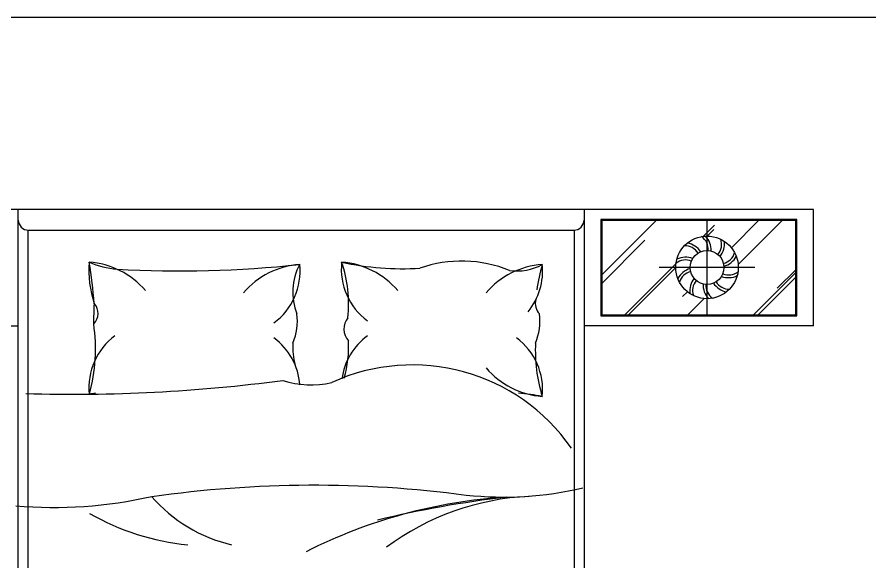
# Model space of a CAD drawing. Header units: inches. Extents: x 7.5 to 50, y 15.4 to 40.2.
# Drawn here: x 9.461 to 12.03, y 22.506 to 24.148 of the extents above; entities that cross this region are included whole.
import ezdxf

# ---------------------------------------------------------------- set-up
doc = ezdxf.new("R2010")
doc.units = ezdxf.units.IN
doc.header["$MEASUREMENT"] = 0
for name, color, linetype in [('02', 2, 'Continuous'), ('1', 1, 'Continuous'), ('4', 4, 'Continuous'), ('8', 8, 'Continuous')]:
    doc.layers.add(name, color=color, linetype=linetype)

msp = doc.modelspace()

# ---------------------------------------------------------------- hatches: boundary and pattern name
at = {"layer": '8'}
h = msp.add_hatch(dxfattribs=at)
h.set_pattern_fill('AR-RROOF', color=256, scale=0.2, angle=45, style=0)
h.set_pattern_definition([(45, (17.1779, 15.44226), (0.1697056, 0.4525483), [3, -0.4, 1, -0.2]), (45, (17.29528, 15.70106), (-0.329512, 0.046669), [0.6, -0.066, 1.2, -0.15]), (45, (17.1284, 15.63318), (0.6406387, 0.8301434), [1.6, -0.28, 0.8, -0.2])])
h.paths.add_polyline_path([(11.2219, 23.5348), (11.5389, 23.5348), (11.5389, 23.4878, 0.414214), (11.4447, 23.3936, 0.414214), (11.5389, 23.2994), (11.5389, 23.2508), (11.2219, 23.2508)])
h.paths.add_polyline_path([(11.5389, 23.5348), (11.8059, 23.5348), (11.8059, 23.2508), (11.5389, 23.2508), (11.5389, 23.2994, 0.414214), (11.6331, 23.3936, 0.414214), (11.5389, 23.4878)])

# ---------------------------------------------------------------- linework, layer by layer
at = {"layer": '02'}
for p, q in [((11.5389, 23.2494), (11.5389, 23.5378)), ((11.6831, 23.3936), (11.3947, 23.3936))]:
    msp.add_line(p, q, dxfattribs=at)
msp.add_lwpolyline([(11.1683, 23.5679), (11.1683, 21.5379), (9.4646, 21.5379), (9.4646, 23.5679)], dxfattribs=at)
for points in [[(11.8089, 23.5378), (11.2189, 23.5378), (11.2189, 23.2478), (11.8089, 23.2478)], [(11.8059, 23.5348), (11.2219, 23.5348), (11.2219, 23.2508), (11.8059, 23.2508)]]:
    msp.add_lwpolyline(points, close=True, dxfattribs=at)
for radius in [0.0942, 0.051]:
    msp.add_circle((11.5389, 23.3936), radius, dxfattribs=at)
for centre, radius, start, end in [((11.4963, 23.4482), 0.0462, 355.462, 55.6998), ((11.4907, 23.4458), 0.0605, 357.5103, 43.83), ((11.5365, 23.4628), 0.0462, 319.462, 19.6998), ((11.4723, 23.4127), 0.0462, 31.462, 91.6998), ((11.4693, 23.4075), 0.0605, 33.5103, 79.83), ((11.5306, 23.4642), 0.0605, 321.5103, 7.83), ((11.5777, 23.451), 0.0462, 283.462, 343.6998), ((11.5737, 23.4556), 0.0605, 285.5103, 331.83), ((9.9855, 23.384), 0.3085, 175.3048, 198.6942), ((8.0627, 23.1479), 1.6364, 4.8098, 9.1892), ((9.661, 23.1649), 0.245, 40.4189, 85.9871), ((9.7909, 23.6816), 0.2948, 247.5179, 264.267), ((9.9493, 26.7634), 3.3803, 266.8134, 276.1602), ((10.3292, 23.1582), 0.245, 94.0129, 139.5811), ((10.1188, 23.3827), 0.1943, 306.5711, 5.89), ((10.4678, 23.319), 0.1767, 151.7736, 201.6983), ((10.6316, 23.3893), 0.1943, 174.11, 233.4289), ((10.4211, 23.1649), 0.245, 40.4189, 85.9871), ((10.62, 24.2459), 0.8561, 257.7438, 273.6284), ((10.081, 23.2849), 0.3783, 353.4947, 19.1867), ((10.8003, 23.0247), 0.3878, 68.2026, 108.9817), ((11.0599, 23.1582), 0.245, 94.0129, 139.5811), ((10.9672, 23.5394), 0.1563, 261.5958, 298.9092), ((10.8494, 23.3827), 0.1943, 320.9404, 5.89), ((11.5387, 23.2567), 0.517, 163.6046, 172.3273), ((11.4738, 23.3699), 0.0462, 67.462, 127.6998), ((11.4744, 23.3639), 0.0605, 69.5103, 115.83), ((11.5042, 23.3316), 0.0605, 105.5103, 151.83), ((11.5002, 23.3361), 0.0462, 103.462, 163.6998), ((11.604, 23.4173), 0.0462, 247.462, 307.6998), ((11.5473, 23.323), 0.0605, 141.5103, 187.83), ((11.5414, 23.3243), 0.0462, 139.462, 199.6998), ((11.6056, 23.3745), 0.0462, 211.462, 271.6998), ((11.6035, 23.4233), 0.0605, 249.5103, 295.83), ((11.5872, 23.3414), 0.0605, 177.5103, 223.83), ((11.5816, 23.339), 0.0462, 175.462, 235.6998), ((11.6086, 23.3797), 0.0605, 213.5103, 259.83), ((9.6603, 23.2552), 0.0446, 314.4736, 42.1713), ((7.3322, 23.3309), 2.3618, 357.3905, 358.8876), ((11.0676, 23.2851), 0.0459, 165.3506, 223.2684), ((10.1369, 23.2316), 0.1681, 337.017, 7.5368), ((10.8676, 23.2316), 0.1681, 337.017, 7.5368), ((9.2017, 23.1483), 0.4956, 344.0243, 8.7071), ((10.5, 23.2084), 0.0547, 142.0833, 220.902), ((9.8714, 23.0319), 0.1943, 126.5711, 185.89), ((10.1188, 23.0252), 0.1943, 4.3181, 53.4289), ((10.6316, 23.0319), 0.1943, 126.5711, 172.3641), ((10.1294, 23.1522), 0.3299, 343.7954, 3.5554), ((10.8494, 23.0252), 0.1943, 354.11, 53.4289), ((10.4744, 23.1507), 0.1834, 175.2233, 196.23), ((11.4769, 23.142), 0.4552, 176.9801, 197.479), ((10.651, 22.5152), 0.5845, 34.8587, 114.5157), ((11.0599, 23.2496), 0.245, 220.4189, 265.9871), ((9.6321, 27.7766), 4.7649, 268.2537, 277.5858), ((10.3462, 23.3123), 0.2725, 251.8082, 283.204), ((9.9415, 21.2446), 1.7868, 97.8585, 98.4763), ((9.661, 23.2563), 0.245, 274.0129, 278.3417), ((10.8021, 21.532), 1.4928, 80.7251, 83.5186), ((10.2089, 22.9988), 0.4523, 220.7333, 256.9672), ((11.034, 21.1502), 1.5548, 93.6786, 116.8708), ((11.3477, 19.2709), 3.4558, 96.8715, 103.4064), ((11.0384, 21.9253), 0.7794, 92.6087, 126.6587), ((10.0453, 23.2899), 0.7351, 240.1408, 264.511)]:
    msp.add_arc(centre, radius, start, end, dxfattribs=at)
at = {"layer": '1'}
for p, q in [((7.8117, 24.1479), (28.1379, 24.1479)), ((11.8596, 23.5678), (8.7696, 23.5678))]:
    msp.add_line(p, q, dxfattribs=at)
at = {"layer": '4'}
for p, q in [((11.8596, 23.2178), (11.8596, 23.5678)), ((8.7696, 23.2178), (9.4646, 23.2178)), ((11.8596, 23.2178), (11.1683, 23.2178))]:
    msp.add_line(p, q, dxfattribs=at)
msp.add_lwpolyline([(11.1683, 23.5679), (11.1583, 23.5679)], dxfattribs=at)
for points in [[(9.4646, 23.5361, 0.414214), (9.4946, 23.5061), (11.1383, 23.5061, 0.414214), (11.1683, 23.5361)], [(11.1383, 23.5061), (11.1383, 21.6179, -0.414214), (11.0883, 21.5679), (9.5446, 21.5679, -0.414214), (9.4946, 21.6179), (9.4946, 23.5061)], [(9.4569, 22.6757, 0.078778), (9.8662, 22.7037, -0.068393), (10.8131, 22.708, 0.085434), (11.1646, 22.7297)]]:
    msp.add_lwpolyline(points, format="xyb", dxfattribs=at)

doc.saveas('drawing.dxf')
